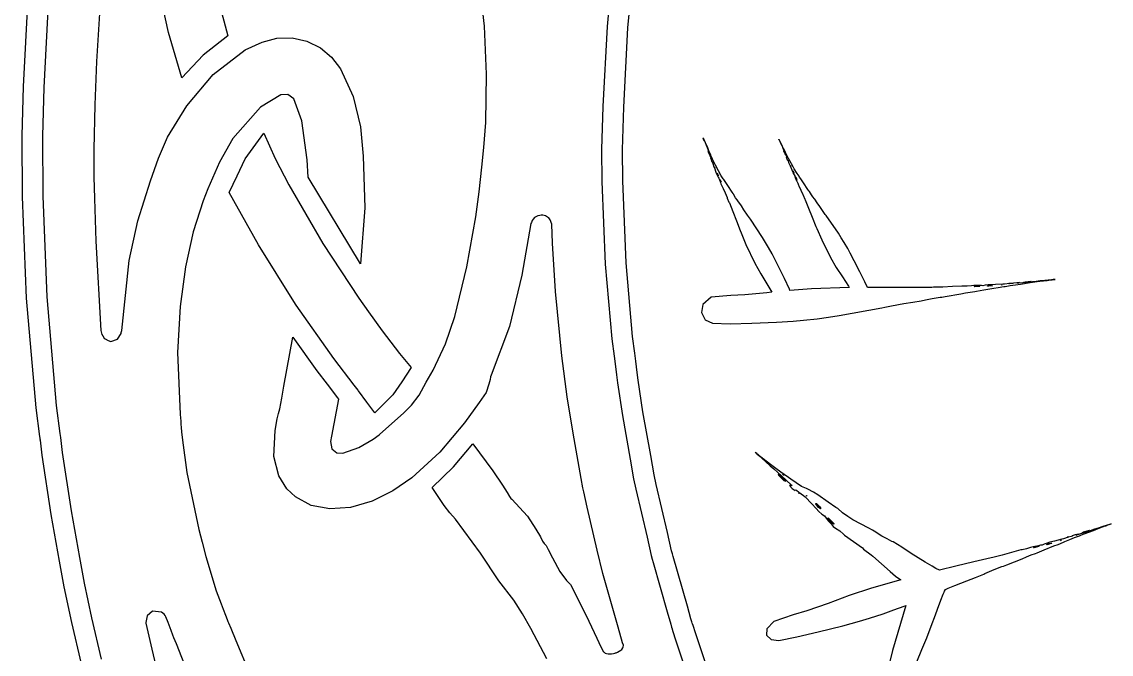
# Model space of a CAD drawing. Extents: x 0 to 238, y 0 to 238.
# Drawn here: x 0 to 59.6, y 91.7 to 126.2 of the extents above; entities that cross this region are included whole.
import ezdxf

# ---------------------------------------------------------------- set-up
doc = ezdxf.new("R2010")
doc.units = 0

msp = doc.modelspace()

# ---------------------------------------------------------------- linework, layer by layer
at = {"layer": 'Layer 1'}
for p, q in [((4.407891, 128.994217), (4.100162, 124.070287)), ((0.398508, 128.39762), (0.095687, 122.695)), ((1.238817, 122.65549), (1.538932, 128.31037)), ((8.03619, 125.660063), (7.472572, 128.197904)), ((25.305909, 126.00843), (25.032207, 128.55172)), ((32.195677, 128.010501), (32.011053, 125.988731)), ((33.151237, 125.90204), (33.332559, 127.88796)), ((10.793974, 127.306044), (11.286192, 125.464264)), ((8.774572, 123.167454), (8.03619, 125.660063)), ((25.428056, 123.367666), (25.305909, 126.00843)), ((32.011053, 125.988731), (31.781353, 121.610521)), ((32.924164, 121.57167), (33.151237, 125.90204)), ((11.286192, 125.464264), (9.937591, 124.417328)), ((12.234793, 124.707519), (13.157775, 125.133028)), ((13.157775, 125.133028), (13.96752, 125.349444)), ((13.96752, 125.349444), (14.793834, 125.365973)), ((14.793834, 125.365973), (15.600531, 125.186231)), ((15.600531, 125.186231), (16.351425, 124.813835)), ((10.471142, 123.351214), (12.234793, 124.707519)), ((16.351425, 124.813835), (16.955514, 124.298534)), ((4.100162, 124.070287), (4.014183, 121.705077)), ((9.937591, 124.417328), (8.774572, 123.167454)), ((16.955514, 124.298534), (17.446524, 123.668493)), ((9.049493, 121.639799), (10.471142, 123.351214)), ((17.446524, 123.668493), (18.139915, 122.162125)), ((25.378141, 120.72455), (25.428056, 123.367666)), ((0.095687, 122.695), (0.019414, 120.01304)), ((1.162879, 119.98552), (1.238817, 122.65549)), ((14.174602, 122.251144), (13.069082, 121.566417)), ((14.570143, 122.265932), (14.174602, 122.251144)), ((14.882372, 122.022654), (14.570143, 122.265932)), ((18.139915, 122.162125), (18.524663, 120.488995)), ((4.014183, 121.705077), (3.952261, 119.251197)), ((7.984803, 119.927109), (9.049493, 121.639799)), ((13.069082, 121.566417), (11.548292, 119.857907)), ((15.328116, 120.826607), (14.882372, 122.022654)), ((31.781353, 121.610521), (31.71458, 119.258661)), ((32.857794, 119.23173), (32.924164, 121.57167)), ((15.616431, 118.694644), (15.328116, 120.826607)), ((18.524663, 120.488995), (18.685366, 118.887555)), ((25.282595, 119.36224), (25.378141, 120.72455)), ((0.019414, 120.01304), (0.040637, 116.6783)), ((1.184046, 116.70804), (1.162879, 119.98552)), ((7.485442, 118.780349), (7.984803, 119.927109)), ((11.548292, 119.857907), (10.823475, 118.558867)), ((12.237896, 118.744657), (13.243286, 120.155137)), ((13.243286, 120.155137), (13.860223, 118.756517)), ((37.2492, 119.897), (37.25695, 119.881032)), ((37.258161, 119.878808), (37.2492, 119.897)), ((37.2492, 119.897), (37.2492, 119.897)), ((37.25695, 119.881032), (37.26827, 119.857718)), ((37.26827, 119.857718), (37.258161, 119.878808)), ((37.284821, 119.824003), (37.271748, 119.849686)), ((37.271748, 119.849686), (37.292633, 119.805484)), ((37.326663, 119.73998), (37.284821, 119.824003)), ((37.292633, 119.805484), (37.373961, 119.634457)), ((37.340949, 119.715588), (37.326663, 119.73998)), ((37.350113, 119.698674), (37.340949, 119.715588)), ((37.443435, 119.50354), (37.350113, 119.698674)), ((41.405146, 119.805776), (41.396253, 119.823632)), ((41.396253, 119.823632), (41.404, 119.808)), ((41.404, 119.808), (41.41512, 119.785493)), ((41.41512, 119.785493), (41.405146, 119.805776)), ((41.431904, 119.751823), (41.418835, 119.777023)), ((41.418835, 119.777023), (41.439719, 119.733699)), ((41.473817, 119.669281), (41.431904, 119.751823)), ((41.439719, 119.733699), (41.521115, 119.56565)), ((3.952261, 119.251197), (3.963245, 117.759997)), ((25.164141, 118.29344), (25.282595, 119.36224)), ((31.71458, 119.258661), (31.733771, 117.513631)), ((32.876864, 117.54397), (32.857794, 119.23173)), ((37.373961, 119.634457), (37.430687, 119.497204)), ((37.430687, 119.497204), (37.476235, 119.372817)), ((37.510008, 119.341545), (37.443435, 119.50354)), ((37.476235, 119.372817), (37.568008, 119.129776)), ((37.571999, 119.193378), (37.510008, 119.341545)), ((37.533232, 119.181979), (37.526089, 119.196601)), ((37.526089, 119.196601), (37.529862, 119.178539)), ((37.529862, 119.178539), (37.591785, 118.993511)), ((37.558432, 119.111971), (37.533232, 119.181979)), ((37.6215, 118.945), (37.558432, 119.111971)), ((37.568008, 119.129776), (37.588963, 119.066369)), ((37.675428, 118.957138), (37.571999, 119.193378)), ((37.594889, 119.112556), (37.589905, 119.129741)), ((37.589905, 119.129741), (37.594621, 119.120306)), ((37.594621, 119.120306), (37.614094, 119.069029)), ((37.595, 119.113), (37.594889, 119.112556)), ((37.614094, 119.069029), (37.595, 119.113)), ((41.488101, 119.64536), (41.473817, 119.669281)), ((41.497264, 119.628709), (41.488101, 119.64536)), ((41.590858, 119.449746), (41.497264, 119.628709)), ((41.521115, 119.56565), (41.578186, 119.444295)), ((41.578186, 119.444295), (41.624007, 119.334869)), ((41.657834, 119.307303), (41.590858, 119.449746)), ((41.624007, 119.334869), (41.716184, 119.121269)), ((41.720093, 119.177122), (41.657834, 119.307303)), ((41.681315, 119.167144), (41.674107, 119.180014)), ((41.674107, 119.180014), (41.67788, 119.164113)), ((41.67788, 119.164113), (41.740006, 119.001658)), ((41.706582, 119.10562), (41.681315, 119.167144)), ((41.7698, 118.959), (41.706582, 119.10562)), ((41.716184, 119.121269), (41.737206, 119.065612)), ((41.823668, 118.969655), (41.720093, 119.177122)), ((41.743063, 119.106096), (41.738008, 119.121257)), ((41.738008, 119.121257), (41.742724, 119.112971)), ((41.742724, 119.112971), (41.762265, 119.067892)), ((41.7432, 119.107), (41.743063, 119.106096)), ((41.762265, 119.067892), (41.7432, 119.107)), ((7.060537, 117.542899), (7.485442, 118.780349)), ((10.823475, 118.558867), (10.186726, 117.099397)), ((11.78314, 117.826456), (12.237896, 118.744657)), ((13.860223, 118.756517), (14.608015, 117.320227)), ((15.67384, 117.747335), (15.616431, 118.694644)), ((18.685366, 118.887555), (18.762585, 116.075955)), ((37.588963, 119.066369), (37.604798, 119.016698)), ((37.591785, 118.993511), (37.6215, 118.945)), ((37.604798, 119.016698), (37.635188, 118.936516)), ((37.6215, 118.945), (37.6215, 118.945)), ((37.635188, 118.936516), (37.685116, 118.797643)), ((37.699267, 118.756811), (37.660184, 118.8062)), ((37.660184, 118.8062), (37.691923, 118.712945)), ((37.704536, 118.892049), (37.675428, 118.957138)), ((37.685116, 118.797643), (37.699267, 118.756811)), ((37.691923, 118.712945), (37.730802, 118.605136)), ((37.77368, 118.73256), (37.704536, 118.892049)), ((37.730802, 118.605136), (37.737942, 118.616321)), ((37.737942, 118.616321), (37.754385, 118.582564)), ((37.754385, 118.582564), (37.790297, 118.48412)), ((37.85036, 118.579201), (37.77368, 118.73256)), ((37.928389, 118.426237), (37.85036, 118.579201)), ((41.737206, 119.065612), (41.753039, 119.022017)), ((41.740006, 119.001658), (41.7698, 118.959)), ((41.753039, 119.022017), (41.783497, 118.951605)), ((41.7698, 118.959), (41.7698, 118.959)), ((41.783497, 118.951605), (41.833424, 118.829713)), ((41.847171, 118.793871), (41.808507, 118.837266)), ((41.808507, 118.837266), (41.838826, 118.755464)), ((41.852844, 118.912449), (41.823668, 118.969655)), ((41.833424, 118.829713), (41.847171, 118.793871)), ((41.838826, 118.755464), (41.87764, 118.66086)), ((41.920696, 118.772566), (41.852844, 118.912449)), ((41.87764, 118.66086), (41.88478, 118.67063)), ((41.88478, 118.67063), (41.90129, 118.641051)), ((41.90129, 118.641051), (41.937068, 118.554668)), ((41.997178, 118.638008), (41.920696, 118.772566)), ((41.937068, 118.554668), (41.998251, 118.407441)), ((42.075071, 118.503986), (41.997178, 118.638008)), ((42.094262, 118.470229), (42.075071, 118.503986)), ((25.027153, 116.95074), (25.164141, 118.29344)), ((37.790297, 118.48412), (37.851822, 118.316071)), ((37.851822, 118.316071), (37.875068, 118.263919)), ((37.875068, 118.263919), (37.960844, 118.012118)), ((37.9103, 118.238088), (37.899655, 118.264434)), ((37.899655, 118.264434), (37.902282, 118.264165)), ((37.902282, 118.264165), (37.912927, 118.23721)), ((37.912927, 118.23721), (37.9103, 118.238088)), ((37.947659, 118.387697), (37.928389, 118.426237)), ((38.036466, 118.211359), (37.947659, 118.387697)), ((37.960844, 118.012118), (38.011449, 117.886789)), ((38.027069, 117.952078), (38.028282, 117.957333)), ((38.05436, 117.867976), (38.027069, 117.952078)), ((38.028282, 117.957333), (38.039402, 117.946756)), ((38.10068, 118.082798), (38.036466, 118.211359)), ((38.039402, 117.946756), (38.045735, 117.935233)), ((38.045735, 117.935233), (38.081577, 117.863136)), ((38.253297, 117.818999), (38.10068, 118.082798)), ((41.998251, 118.407441), (42.021497, 118.361758)), ((42.021497, 118.361758), (42.106598, 118.141218)), ((42.056654, 118.339101), (42.046073, 118.362212)), ((42.046073, 118.362212), (42.048636, 118.362009)), ((42.048636, 118.362009), (42.059281, 118.338359)), ((42.059281, 118.338359), (42.056654, 118.339101)), ((42.182733, 118.315791), (42.094262, 118.470229)), ((42.106598, 118.141218), (42.157136, 118.017441)), ((42.157136, 118.017441), (42.191971, 117.943995)), ((42.172752, 118.0825), (42.173962, 118.088426)), ((42.20004, 117.998962), (42.172752, 118.0825)), ((42.173962, 118.088426), (42.185082, 118.076432)), ((42.246611, 118.203263), (42.182733, 118.315791)), ((42.185082, 118.076432), (42.191415, 118.064979)), ((42.191415, 118.064979), (42.227195, 117.994161)), ((42.191971, 117.943995), (42.23031, 117.874591)), ((42.229687, 117.959812), (42.20004, 117.998962)), ((42.227195, 117.994161), (42.239861, 117.957168)), ((42.2298, 117.96), (42.229687, 117.959812)), ((42.239861, 117.957168), (42.2298, 117.96)), ((42.398892, 117.95099), (42.246611, 118.203263)), ((42.511149, 117.790894), (42.398892, 117.95099)), ((3.963245, 117.759997), (3.99296, 116.582987)), ((6.358147, 115.354785), (7.060537, 117.542899)), ((11.3484, 116.903), (11.78314, 117.826456)), ((14.608015, 117.320227), (16.478854, 114.127335)), ((18.53497, 113.014165), (15.67384, 117.747335)), ((31.733771, 117.513631), (31.914622, 112.987321)), ((33.05623, 113.05466), (32.876864, 117.54397)), ((38.011449, 117.886789), (38.046352, 117.812)), ((38.046352, 117.812), (38.084759, 117.741253)), ((38.084075, 117.828019), (38.05436, 117.867976)), ((38.081577, 117.863136), (38.094246, 117.825403)), ((38.0842, 117.828), (38.084075, 117.828019)), ((38.094246, 117.825403), (38.0842, 117.828)), ((38.084759, 117.741253), (38.12074, 117.692332)), ((38.12074, 117.692332), (38.134487, 117.646581)), ((38.134487, 117.646581), (38.15396, 117.591396)), ((38.15396, 117.591396), (38.208878, 117.444979)), ((38.167762, 117.610243), (38.170996, 117.621563)), ((38.193569, 117.547781), (38.167762, 117.610243)), ((38.170996, 117.621563), (38.177262, 117.615904)), ((38.177262, 117.615904), (38.239387, 117.489025)), ((38.22901, 117.483096), (38.193569, 117.547781)), ((38.208878, 117.444979), (38.236705, 117.379483)), ((38.2291, 117.484), (38.22901, 117.483096)), ((38.23959, 117.480872), (38.2291, 117.484)), ((38.236705, 117.379483), (38.292302, 117.273963)), ((38.239387, 117.489025), (38.23959, 117.480872)), ((38.365621, 117.65594), (38.253297, 117.818999)), ((38.392573, 117.617869), (38.365621, 117.65594)), ((38.457865, 117.507701), (38.392573, 117.617869)), ((38.531042, 117.402048), (38.457865, 117.507701)), ((38.604016, 117.294239), (38.531042, 117.402048)), ((42.23031, 117.874591), (42.266359, 117.826549)), ((42.266359, 117.826549), (42.280038, 117.781675)), ((42.280038, 117.781675), (42.299444, 117.727432)), ((42.299444, 117.727432), (42.354358, 117.583708)), ((42.313306, 117.745936), (42.316473, 117.757121)), ((42.339045, 117.684618), (42.313306, 117.745936)), ((42.316473, 117.757121), (42.322809, 117.751462)), ((42.322809, 117.751462), (42.384866, 117.627002)), ((42.374489, 117.621146), (42.339045, 117.684618)), ((42.354358, 117.583708), (42.382121, 117.519429)), ((42.3746, 117.622), (42.374489, 117.621146)), ((42.384999, 117.618917), (42.3746, 117.622)), ((42.382121, 117.519429), (42.437507, 117.416469)), ((42.384866, 117.627002), (42.384999, 117.618917)), ((42.437507, 117.416469), (42.479755, 117.305358)), ((42.538034, 117.753497), (42.511149, 117.790894)), ((42.603326, 117.64535), (42.538034, 117.753497)), ((42.676421, 117.54165), (42.603326, 117.64535)), ((42.749195, 117.436401), (42.676421, 117.54165)), ((42.992707, 117.079215), (42.749195, 117.436401)), ((10.186726, 117.099397), (9.931755, 116.449172)), ((12.953127, 114.03675), (11.3484, 116.903)), ((11.3484, 116.903), (11.3484, 116.903)), ((24.8428, 115.573), (25.027153, 116.95074)), ((38.292302, 117.273963), (38.334551, 117.160228)), ((38.334551, 117.160228), (38.348363, 117.125797)), ((38.348363, 117.125797), (38.458734, 116.879982)), ((38.458734, 116.879982), (38.572204, 116.633436)), ((38.847664, 116.928496), (38.604016, 117.294239)), ((38.900694, 116.849592), (38.847664, 116.928496)), ((38.92293, 116.808757), (38.900694, 116.849592)), ((39.038621, 116.618946), (38.92293, 116.808757)), ((42.479755, 117.305358), (42.493499, 117.271737)), ((42.493499, 117.271737), (42.603735, 117.031656)), ((42.603735, 117.031656), (42.716867, 116.791646)), ((42.716867, 116.791646), (42.728526, 116.756933)), ((42.728526, 116.756933), (42.819356, 116.543009)), ((43.045601, 117.002199), (42.992707, 117.079215)), ((43.067837, 116.962378), (43.045601, 117.002199)), ((43.183192, 116.777889), (43.067837, 116.962378)), ((43.266208, 116.666643), (43.183192, 116.777889)), ((0.040637, 116.6783), (0.265083, 111.1284)), ((1.406874, 111.19507), (1.184046, 116.70804)), ((3.99296, 116.582987), (4.068627, 114.240017)), ((9.931755, 116.449172), (9.385311, 114.750046)), ((38.572204, 116.633436), (38.583927, 116.597724)), ((38.583927, 116.597724), (38.67489, 116.377523)), ((38.67489, 116.377523), (38.696384, 116.333053)), ((38.696384, 116.333053), (38.880808, 115.860309)), ((39.121702, 116.504398), (39.038621, 116.618946)), ((39.199313, 116.400823), (39.121702, 116.504398)), ((39.221145, 116.373467), (39.199313, 116.400823)), ((39.351661, 116.173346), (39.221145, 116.373467)), ((39.487974, 115.959949), (39.351661, 116.173346)), ((42.819356, 116.543009), (42.840715, 116.499829)), ((42.840715, 116.499829), (43.024529, 116.041907)), ((43.343763, 116.566042), (43.266208, 116.666643)), ((43.365525, 116.539426), (43.343763, 116.566042)), ((43.495912, 116.345034), (43.365525, 116.539426)), ((43.631751, 116.138848), (43.495912, 116.345034)), ((43.824461, 115.859217), (43.631751, 116.138848)), ((18.762585, 116.075955), (18.53497, 113.014165)), ((24.3402, 112.837809), (24.8428, 115.573)), ((28.039821, 115.531087), (27.967657, 115.456015)), ((28.223299, 115.633302), (28.039821, 115.531087)), ((28.334212, 115.657491), (28.223299, 115.633302)), ((28.400853, 115.672045), (28.334212, 115.657491)), ((28.4462, 115.665644), (28.400853, 115.672045)), ((28.491615, 115.668678), (28.4462, 115.665644)), ((28.565532, 115.648059), (28.491615, 115.668678)), ((28.653261, 115.623734), (28.565532, 115.648059)), ((28.758106, 115.564911), (28.653261, 115.623734)), ((28.824005, 115.519092), (28.758106, 115.564911)), ((38.880808, 115.860309), (39.076885, 115.360274)), ((39.681014, 115.670547), (39.487974, 115.959949)), ((39.793135, 115.515977), (39.681014, 115.670547)), ((43.024529, 116.041907), (43.219801, 115.55946)), ((43.219801, 115.55946), (43.430096, 115.056126)), ((43.936246, 115.71017), (43.824461, 115.859217)), ((43.985973, 115.645281), (43.936246, 115.71017)), ((44.654862, 114.680793), (43.985973, 115.645281)), ((5.89156, 113.184654), (6.358147, 115.354785)), ((27.852569, 115.216138), (27.353577, 112.380973)), ((27.874399, 115.274761), (27.852569, 115.216138)), ((27.91119, 115.374081), (27.874399, 115.274761)), ((27.967657, 115.456015), (27.91119, 115.374081)), ((28.902908, 115.421119), (28.824005, 115.519092)), ((28.991379, 115.178146), (28.902908, 115.421119)), ((29.03531, 114.141896), (28.991379, 115.178146)), ((39.076885, 115.360274), (39.288269, 114.836524)), ((39.842998, 115.448526), (39.793135, 115.515977)), ((40.513975, 114.442126), (39.842998, 115.448526)), ((43.430096, 115.056126), (43.484404, 114.930932)), ((43.484404, 114.930932), (43.743283, 114.325515)), ((9.385311, 114.750046), (8.959952, 112.851469)), ((39.288269, 114.836524), (39.342848, 114.705604)), ((39.342848, 114.705604), (39.603409, 114.071683)), ((40.671311, 114.179609), (40.513975, 114.442126)), ((44.811388, 114.430538), (44.654862, 114.680793)), ((44.975923, 114.171258), (44.811388, 114.430538)), ((4.068627, 114.240017), (4.342061, 109.357397)), ((14.985218, 110.794001), (12.953127, 114.03675)), ((16.478854, 114.127335), (18.439295, 111.131227)), ((29.192107, 111.498076), (29.03531, 114.141896)), ((39.603409, 114.071683), (40.08188, 113.050193)), ((40.836597, 113.906785), (40.671311, 114.179609)), ((41.027486, 113.55937), (40.836597, 113.906785)), ((43.743283, 114.325515), (44.218384, 113.356444)), ((45.165534, 113.841696), (44.975923, 114.171258)), ((45.304407, 113.590973), (45.165534, 113.841696)), ((5.483897, 109.357529), (5.89156, 113.184654)), ((41.167302, 113.294296), (41.027486, 113.55937)), ((41.388781, 112.856657), (41.167302, 113.294296)), ((44.218384, 113.356444), (44.540735, 112.806142)), ((45.523933, 113.178398), (45.304407, 113.590973)), ((45.832201, 112.563078), (45.523933, 113.178398)), ((8.959952, 112.851469), (8.668109, 110.680503)), ((23.684406, 110.135252), (24.3402, 112.837809)), ((31.914622, 112.987321), (32.266889, 108.903851)), ((33.402299, 109.04004), (33.05623, 113.05466)), ((40.08188, 113.050193), (40.406859, 112.465663)), ((41.700354, 112.200973), (41.388781, 112.856657)), ((44.540735, 112.806142), (44.871499, 112.296731)), ((46.103416, 112.024034), (45.832201, 112.563078)), ((27.353577, 112.380973), (26.672459, 109.583968)), ((40.406859, 112.465663), (40.740728, 111.921697)), ((41.975134, 111.623451), (41.700354, 112.200973)), ((44.871499, 112.296731), (45.200655, 111.78484)), ((46.241279, 111.714352), (46.103416, 112.024034)), ((54.401487, 111.968919), (54.225959, 111.956654)), ((54.225959, 111.956654), (54.230946, 111.944055)), ((54.552284, 111.97889), (54.401487, 111.968919)), ((54.445353, 111.945334), (54.552284, 111.97889)), ((54.51233, 111.950592), (54.445353, 111.945334)), ((54.743244, 111.972692), (54.51233, 111.950592)), ((54.721792, 111.917439), (55.135445, 111.978622)), ((54.878273, 111.987515), (54.743244, 111.972692)), ((54.7698, 111.988), (55.050506, 112.018658)), ((54.864872, 112.010908), (54.7698, 111.988)), ((54.7698, 111.988), (54.7698, 111.988)), ((55.166336, 112.0353), (54.864872, 112.010908)), ((54.958322, 111.993041), (54.878273, 111.987515)), ((54.932159, 111.961367), (55.0085, 111.97282)), ((55.018474, 111.971002), (54.932159, 111.961367)), ((55.061333, 112.001126), (54.958322, 111.993041)), ((55.0085, 111.97282), (55.035655, 111.974169)), ((55.035655, 111.974169), (55.018474, 111.971002)), ((55.050506, 112.018658), (55.166604, 112.030113)), ((55.468989, 112.046742), (55.061333, 112.001126)), ((55.135445, 111.978622), (55.391087, 112.013996)), ((55.193085, 112.034897), (55.166336, 112.0353)), ((55.166604, 112.030113), (55.193085, 112.034897)), ((55.391087, 112.013996), (55.66863, 112.051531)), ((55.675511, 112.06871), (55.468989, 112.046742)), ((55.66863, 112.051531), (56.062674, 112.102331)), ((55.931963, 112.095998), (55.675511, 112.06871)), ((56.300469, 112.134473), (55.931963, 112.095998)), ((56.062674, 112.102331), (56.100407, 112.107521)), ((56.100407, 112.107521), (56.156005, 112.11627)), ((56.156005, 112.11627), (56.339145, 112.137437)), ((56.395477, 112.144244), (56.300469, 112.134473)), ((56.339145, 112.137437), (56.395477, 112.144244)), ((56.461692, 112.151833), (56.410686, 112.146189)), ((56.410686, 112.146189), (56.456572, 112.151173)), ((56.456572, 112.151173), (56.4908, 112.155)), ((56.4908, 112.155), (56.461692, 112.151833)), ((56.4908, 112.155), (56.496126, 112.155539)), ((56.496126, 112.155539), (56.4908, 112.155)), ((56.4908, 112.155), (56.4908, 112.155)), ((29.545116, 107.985306), (29.192107, 111.498076)), ((40.737225, 111.420854), (39.538985, 111.305363)), ((41.023929, 111.451783), (40.737225, 111.420854)), ((40.740728, 111.921697), (41.023929, 111.451783)), ((42.004985, 111.556283), (41.975134, 111.623451)), ((43.179835, 111.646371), (42.004985, 111.556283)), ((45.251325, 111.707015), (43.179835, 111.646371)), ((45.200655, 111.78484), (45.251325, 111.707015)), ((46.51808, 111.706732), (46.241279, 111.714352)), ((46.778709, 111.708756), (46.51808, 111.706732)), ((47.821359, 111.712058), (46.778709, 111.708756)), ((48.815627, 111.713336), (47.821359, 111.712058)), ((49.759231, 111.718052), (48.815627, 111.713336)), ((49.853428, 111.724185), (49.759231, 111.718052)), ((50.300973, 111.73483), (49.853428, 111.724185)), ((50.369771, 111.732606), (50.300973, 111.73483)), ((50.886853, 111.760772), (50.369771, 111.732606)), ((50.49189, 111.226246), (51.352884, 111.37509)), ((51.400968, 111.785974), (50.886853, 111.760772)), ((51.352884, 111.37509), (51.608391, 111.420167)), ((51.470908, 111.787385), (51.400968, 111.785974)), ((51.697916, 111.787992), (51.470908, 111.787385)), ((51.608391, 111.420167), (51.86208, 111.466189)), ((51.928559, 111.809822), (51.697916, 111.787992)), ((51.86208, 111.466189), (52.113481, 111.500081)), ((52.064669, 111.814741), (51.928559, 111.809822)), ((52.360136, 111.816897), (52.064669, 111.814741)), ((52.083357, 111.75861), (52.0997, 111.772)), ((52.096362, 111.754973), (52.083357, 111.75861)), ((52.369928, 111.775659), (52.096362, 111.754973)), ((52.099663, 111.771076), (52.243859, 111.786373)), ((52.0997, 111.772), (52.099663, 111.771076)), ((52.113481, 111.500081), (52.205589, 111.51733)), ((52.205589, 111.51733), (52.596263, 111.587138)), ((52.243859, 111.786373), (52.372691, 111.790414)), ((52.470033, 111.81609), (52.360136, 111.816897)), ((52.386506, 111.781118), (52.369928, 111.775659)), ((52.372691, 111.790414), (52.386506, 111.781118)), ((52.558086, 111.812517), (52.470033, 111.81609)), ((52.678225, 111.835832), (52.558086, 111.812517)), ((52.596263, 111.587138), (53.155997, 111.67251)), ((52.83514, 111.852139), (52.678225, 111.835832)), ((52.797864, 111.785295), (52.8144, 111.797)), ((52.872051, 111.784284), (52.797864, 111.785295)), ((52.814306, 111.79695), (52.912683, 111.816424)), ((52.8144, 111.797), (52.814306, 111.79695)), ((52.994229, 111.862177), (52.83514, 111.852139)), ((53.028038, 111.79695), (52.872051, 111.784284)), ((52.912683, 111.816424), (53.076956, 111.812921)), ((53.237945, 111.872902), (52.994229, 111.862177)), ((53.053642, 111.799713), (53.028038, 111.79695)), ((53.083628, 111.808945), (53.053642, 111.799713)), ((53.076956, 111.812921), (53.083628, 111.808945)), ((53.155997, 111.67251), (53.388325, 111.708962)), ((53.643983, 111.892643), (53.237945, 111.872902)), ((53.388325, 111.708962), (53.707106, 111.760106)), ((53.61169, 111.858458), (53.566478, 111.854349)), ((53.566478, 111.854349), (53.57059, 111.857391)), ((53.57059, 111.857391), (53.615127, 111.861624)), ((53.615127, 111.861624), (53.61169, 111.858458)), ((53.734543, 111.903895), (53.643983, 111.892643)), ((53.707106, 111.760106), (53.776575, 111.771155)), ((54.009862, 111.923368), (53.734543, 111.903895)), ((53.776575, 111.771155), (54.053511, 111.817041)), ((53.994506, 111.939292), (53.975572, 111.936867)), ((53.975572, 111.936867), (54.0003, 111.937)), ((54.013037, 111.939763), (53.994506, 111.939292)), ((54.0003, 111.937), (54.013037, 111.939763)), ((54.170833, 111.934824), (54.009862, 111.923368)), ((54.053511, 111.817041), (54.328762, 111.861446)), ((54.230946, 111.944055), (54.170833, 111.934824)), ((54.328762, 111.861446), (54.606708, 111.899919)), ((54.606708, 111.899919), (54.721792, 111.917439)), ((0.265083, 111.1284), (0.78769, 105.1344)), ((1.92334, 105.27), (1.406874, 111.19507)), ((15.0088, 110.756), (14.985218, 110.794001)), ((18.439295, 111.131227), (18.964527, 110.386198)), ((37.251738, 110.786936), (37.17989, 110.342667)), ((37.703999, 111.179834), (37.251738, 110.786936)), ((38.783039, 111.276323), (37.703999, 111.179834)), ((39.538985, 111.305363), (38.783039, 111.276323)), ((47.555783, 110.712128), (48.230536, 110.833145)), ((48.230536, 110.833145), (48.720327, 110.913598)), ((48.720327, 110.913598), (49.185993, 110.992837)), ((49.185993, 110.992837), (49.254384, 111.009009)), ((49.254384, 111.009009), (49.507255, 111.063452)), ((49.507255, 111.063452), (49.783516, 111.119716)), ((49.783516, 111.119716), (50.215293, 111.18319)), ((50.215293, 111.18319), (50.305449, 111.193297)), ((50.305449, 111.193297), (50.49189, 111.226246)), ((8.668109, 110.680503), (8.522215, 108.164212)), ((17.066884, 107.824842), (15.0088, 110.756)), ((18.964527, 110.386198), (19.719059, 109.347718)), ((37.17989, 110.342667), (37.379302, 109.939217)), ((44.108328, 110.094852), (44.692454, 110.178)), ((44.692454, 110.178), (47.022474, 110.599603)), ((47.022474, 110.599603), (47.184661, 110.634573)), ((47.184661, 110.634573), (47.555783, 110.712128)), ((23.182568, 108.625137), (23.684406, 110.135252)), ((26.672459, 109.583968), (25.684857, 106.923368)), ((37.379302, 109.939217), (37.774695, 109.756337)), ((37.774695, 109.756337), (38.74695, 109.725208)), ((38.74695, 109.725208), (39.92618, 109.758428)), ((39.92618, 109.758428), (41.27003, 109.811523)), ((41.27003, 109.811523), (42.1873, 109.876)), ((42.1873, 109.876), (42.750739, 109.926332)), ((42.750739, 109.926332), (43.500552, 110.00692)), ((43.500552, 110.00692), (44.108328, 110.094852)), ((4.342061, 109.357397), (4.361534, 109.284423)), ((4.361534, 109.284423), (4.397311, 109.150469)), ((4.397311, 109.150469), (4.441312, 109.06887)), ((4.441312, 109.06887), (4.531197, 108.946439)), ((5.24476, 108.886939), (5.448656, 109.207135)), ((5.448656, 109.207135), (5.458159, 109.247296)), ((5.458159, 109.247296), (5.483897, 109.357529)), ((14.348668, 106.318209), (14.828488, 108.993769)), ((14.828488, 108.993769), (16.142418, 107.162149)), ((19.719059, 109.347718), (20.659705, 108.110878)), ((33.523372, 108.114225), (33.402299, 109.04004)), ((4.531197, 108.946439), (4.57331, 108.910862)), ((4.57331, 108.910862), (4.744794, 108.810936)), ((4.744794, 108.810936), (4.883735, 108.769632)), ((4.883735, 108.769632), (5.24476, 108.886939)), ((22.502346, 107.186532), (23.182568, 108.625137)), ((32.266889, 108.903851), (32.390872, 107.955732)), ((8.522215, 108.164212), (8.673147, 104.787422)), ((18.181704, 106.374942), (17.066884, 107.824842)), ((20.659705, 108.110878), (20.672574, 108.100029)), ((20.672574, 108.100029), (20.673652, 108.098336)), ((20.673652, 108.098336), (21.311211, 107.342794)), ((29.83445, 105.733366), (29.545116, 107.985306)), ((32.390872, 107.955732), (32.44976, 107.534535)), ((33.583406, 107.684807), (33.523372, 108.114225)), ((21.311211, 107.342794), (20.798845, 106.563331)), ((32.44976, 107.534535), (32.52287, 106.932959)), ((33.659143, 107.061466), (33.583406, 107.684807)), ((16.142418, 107.162149), (16.705925, 106.421229)), ((22.115645, 106.540955), (22.502346, 107.186532)), ((25.619159, 106.685918), (25.554945, 106.424614)), ((25.647663, 106.837996), (25.619159, 106.685918)), ((25.684857, 106.923368), (25.647663, 106.837996)), ((32.52287, 106.932959), (32.572798, 106.495992)), ((33.707457, 106.638517), (33.659143, 107.061466)), ((33.973273, 104.916467), (33.707457, 106.638517)), ((14.234255, 105.666434), (14.348668, 106.318209)), ((16.705925, 106.421229), (17.280278, 105.689405)), ((18.398603, 106.108242), (18.181704, 106.374942)), ((18.426969, 106.071116), (18.398603, 106.108242)), ((18.888193, 105.446965), (18.426969, 106.071116)), ((20.798845, 106.563331), (20.292883, 105.853675)), ((21.732249, 105.826987), (22.115645, 106.540955)), ((25.554945, 106.424614), (25.397612, 105.971275)), ((32.572798, 106.495992), (32.846567, 104.720972)), ((14.117889, 105.075436), (14.234255, 105.666434)), ((17.339979, 105.615288), (16.93987, 103.584158)), ((17.280278, 105.689405), (17.339979, 105.615288)), ((19.323608, 104.860818), (18.888193, 105.446965)), ((20.292883, 105.853675), (19.323608, 104.860818)), ((21.318193, 105.288815), (21.732249, 105.826987)), ((25.025601, 105.42933), (24.215751, 104.31155)), ((25.397612, 105.971275), (25.025601, 105.42933)), ((30.158686, 103.750146), (29.83445, 105.733366)), ((0.78769, 105.1344), (0.99172, 103.56941)), ((2.124478, 103.727435), (1.92334, 105.27)), ((13.983817, 104.526495), (14.047881, 104.83327)), ((14.047881, 104.83327), (14.117889, 105.075436)), ((19.569998, 103.677068), (20.910808, 104.859668)), ((20.910808, 104.859668), (21.318193, 105.288815)), ((34.403029, 102.522687), (33.973273, 104.916467)), ((8.673147, 104.787422), (8.693969, 104.573622)), ((8.693969, 104.573622), (8.707106, 104.420531)), ((8.707106, 104.420531), (8.714182, 104.245881)), ((8.714182, 104.245881), (8.727728, 104.060382)), ((13.868191, 103.89992), (13.983817, 104.526495)), ((24.215751, 104.31155), (22.873535, 102.710684)), ((32.846567, 104.720972), (33.277266, 102.321742)), ((2.155607, 103.50501), (2.124478, 103.727435)), ((8.727728, 104.060382), (8.749426, 103.825627)), ((8.749426, 103.825627), (8.797265, 103.361169)), ((13.8045, 102.47127), (13.868191, 103.89992)), ((19.229131, 103.430194), (19.555323, 103.663592)), ((19.555323, 103.663592), (19.569998, 103.677068)), ((30.603332, 101.271806), (30.158686, 103.750146)), ((0.99172, 103.56941), (1.019347, 103.372388)), ((1.01901, 103.377), (1.01908, 103.377)), ((1.019619, 103.372484), (1.01901, 103.377)), ((1.01908, 103.377), (1.019619, 103.372484)), ((1.019347, 103.372388), (1.020829, 103.361946)), ((1.020829, 103.361946), (1.114961, 102.552296)), ((2.249869, 102.69435), (2.155607, 103.50501)), ((8.797265, 103.361169), (9.044889, 101.591879)), ((16.93987, 103.584158), (16.888593, 103.298465)), ((16.888593, 103.298465), (16.972617, 102.890877)), ((18.435649, 102.965986), (19.229131, 103.430194)), ((23.62583, 101.914816), (24.681414, 103.168521)), ((24.681414, 103.168521), (25.775954, 101.697801)), ((1.114961, 102.552296), (1.607986, 99.308516)), ((2.734944, 99.5036), (2.249869, 102.69435)), ((14.072323, 101.422712), (13.8045, 102.47127)), ((16.972617, 102.890877), (17.235234, 102.681607)), ((17.235234, 102.681607), (17.570081, 102.656322)), ((17.570081, 102.656322), (18.435649, 102.965986)), ((22.873535, 102.710684), (21.333131, 101.29949)), ((34.587585, 101.463867), (34.403029, 102.522687)), ((40.1055, 102.713), (40.139866, 102.681939)), ((40.145121, 102.67803), (40.1055, 102.713)), ((40.1055, 102.713), (40.1055, 102.713)), ((40.139866, 102.681939), (40.190536, 102.636859)), ((40.190536, 102.636859), (40.145121, 102.67803)), ((40.263595, 102.576033), (40.205985, 102.623404)), ((40.205985, 102.623404), (40.299846, 102.535472)), ((40.448422, 102.417757), (40.263595, 102.576033)), ((40.299846, 102.535472), (40.664039, 102.200319)), ((22.448754, 100.774411), (23.62583, 101.914816)), ((33.277266, 102.321742), (33.464182, 101.250522)), ((40.508659, 102.38036), (40.448422, 102.417757)), ((40.548145, 102.351319), (40.508659, 102.38036)), ((40.953038, 102.035033), (40.548145, 102.351319)), ((40.664039, 102.200319), (40.918267, 101.972566)), ((40.918267, 101.972566), (41.122703, 101.790366)), ((41.239677, 101.819819), (40.953038, 102.035033)), ((9.044889, 101.591879), (9.69963, 98.479759)), ((14.514343, 100.702813), (14.072323, 101.422712)), ((21.333131, 101.29949), (20.298805, 100.590435)), ((25.775954, 101.697801), (26.300379, 100.914564)), ((30.69086, 100.764227), (30.603332, 101.271806)), ((33.464182, 101.250522), (33.589172, 100.6887)), ((34.701998, 100.951916), (34.587585, 101.463867)), ((41.122703, 101.790366), (41.52921, 101.443693)), ((41.503944, 101.625021), (41.239677, 101.819819)), ((41.398469, 101.469197), (41.369225, 101.484491)), ((41.369225, 101.484491), (41.390584, 101.448846)), ((41.390584, 101.448846), (41.67783, 101.163085)), ((41.51214, 101.366104), (41.398469, 101.469197)), ((41.935721, 101.324974), (41.503944, 101.625021)), ((41.7913, 101.13), (41.51214, 101.366104)), ((41.52921, 101.443693), (41.626509, 101.343699)), ((41.616487, 101.483773), (41.592162, 101.51342)), ((41.592162, 101.51342), (41.611094, 101.503382)), ((41.611094, 101.503382), (41.696607, 101.429465)), ((41.696607, 101.429465), (41.616487, 101.483773)), ((41.626509, 101.343699), (41.700897, 101.263853)), ((41.700897, 101.263853), (41.834919, 101.150182)), ((42.055996, 101.243443), (41.935721, 101.324974)), ((42.340007, 101.032606), (42.055996, 101.243443)), ((14.973241, 100.26014), (14.514343, 100.702813)), ((23.107133, 99.799946), (22.448754, 100.774411)), ((26.300379, 100.914564), (26.556089, 100.503474)), ((30.734184, 100.546586), (30.69086, 100.764227)), ((33.589172, 100.6887), (34.199172, 98.0719)), ((35.314962, 98.322306), (34.701998, 100.951916)), ((41.67783, 101.163085), (41.7913, 101.13)), ((41.7913, 101.13), (41.7913, 101.13)), ((41.834919, 101.150182), (42.059029, 100.945207)), ((42.123512, 100.879308), (41.984505, 100.893055)), ((41.984505, 100.893055), (42.132203, 100.727568)), ((42.059029, 100.945207), (42.123512, 100.879308)), ((42.132203, 100.727568), (42.284484, 100.623665)), ((42.284484, 100.623665), (42.300992, 100.658232)), ((42.300992, 100.658232), (42.360893, 100.634917)), ((42.63581, 100.829051), (42.340007, 101.032606)), ((42.911736, 100.718276), (42.63581, 100.829051)), ((42.980395, 100.686405), (42.911736, 100.718276)), ((43.299176, 100.519301), (42.980395, 100.686405)), ((15.840737, 99.799908), (14.973241, 100.26014)), ((20.298805, 100.590435), (19.174981, 100.03401)), ((26.556089, 100.503474), (26.683089, 100.287046)), ((26.683089, 100.287046), (26.745415, 100.182807)), ((26.745415, 100.182807), (26.79777, 100.134493)), ((26.79777, 100.134493), (27.658429, 99.209152)), ((30.928107, 99.710052), (30.734184, 100.546586)), ((42.360893, 100.634917), (42.501722, 100.532231)), ((42.4889, 100.489), (42.474749, 100.492841)), ((42.474749, 100.492841), (42.489989, 100.477883)), ((42.508385, 100.467777), (42.4889, 100.489)), ((42.489989, 100.477883), (42.508385, 100.467777)), ((42.501722, 100.532231), (42.747729, 100.333053)), ((42.747729, 100.333053), (42.837146, 100.273758)), ((42.837146, 100.273758), (43.204842, 99.891706)), ((42.903929, 100.332036), (42.91114, 100.337491)), ((42.945907, 100.298883), (42.903929, 100.332036)), ((42.91114, 100.337491), (42.953386, 100.30306)), ((42.953386, 100.30306), (42.945907, 100.298883)), ((43.532314, 100.37819), (43.299176, 100.519301)), ((44.101615, 99.977677), (43.532314, 100.37819)), ((3.191314, 96.95788), (2.734944, 99.5036)), ((16.854511, 99.607706), (15.840737, 99.799908)), ((17.978085, 99.685189), (16.854511, 99.607706)), ((19.174981, 100.03401), (17.978085, 99.685189)), ((23.4185, 99.3931), (23.107133, 99.799946)), ((31.476656, 97.344782), (30.928107, 99.710052)), ((43.204842, 99.891706), (43.433871, 99.634582)), ((43.418383, 99.886571), (43.417305, 99.90618)), ((43.417305, 99.90618), (43.454558, 99.898901)), ((43.559545, 99.678573), (43.418383, 99.886571)), ((43.433871, 99.634582), (43.591678, 99.467679)), ((43.454558, 99.898901), (43.480094, 99.877339)), ((43.480094, 99.877339), (43.632711, 99.728092)), ((43.670791, 99.616786), (43.559545, 99.678573)), ((43.591678, 99.467679), (43.757029, 99.318835)), ((43.632711, 99.728092), (43.698609, 99.632814)), ((43.6708, 99.6168), (43.670791, 99.616786)), ((43.698609, 99.632814), (43.6708, 99.6168)), ((44.520715, 99.69097), (44.101615, 99.977677)), ((44.621787, 99.62204), (44.520715, 99.69097)), ((44.887403, 99.392001), (44.621787, 99.62204)), ((1.607986, 99.308516), (2.065366, 96.757406)), ((23.726082, 99.05123), (23.4185, 99.3931)), ((25.100112, 97.19077), (23.726082, 99.05123)), ((27.658429, 99.209152), (28.125648, 98.499496)), ((43.757029, 99.318835), (43.896306, 99.237101)), ((43.896306, 99.237101), (43.979725, 99.108408)), ((43.979725, 99.108408), (44.089758, 98.957947)), ((44.089758, 98.957947), (44.251875, 98.786664)), ((44.099669, 99.062914), (44.094078, 99.112373)), ((44.094078, 99.112373), (44.115437, 99.107926)), ((44.23443, 98.901537), (44.099669, 99.062914)), ((44.115437, 99.107926), (44.407938, 98.819399)), ((44.388868, 98.782676), (44.23443, 98.901537)), ((45.172221, 99.187232), (44.887403, 99.392001)), ((45.448818, 99.020396), (45.172221, 99.187232)), ((46.327465, 98.552232), (45.448818, 99.020396)), ((9.69963, 98.479759), (9.876583, 97.788499)), ((28.125648, 98.499496), (28.364377, 98.075401)), ((35.540282, 97.323991), (35.314962, 98.322306)), ((44.251875, 98.786664), (44.375858, 98.646309)), ((44.375858, 98.646309), (44.500445, 98.547249)), ((44.3889, 98.7827), (44.388868, 98.782676)), ((44.416227, 98.798714), (44.3889, 98.7827)), ((44.407938, 98.819399), (44.416227, 98.798714)), ((44.500445, 98.547249), (44.726505, 98.410397)), ((44.726505, 98.410397), (44.927839, 98.229546)), ((46.517615, 98.4484), (46.327465, 98.552232)), ((46.604334, 98.386813), (46.517615, 98.4484)), ((47.033012, 98.117088), (46.604334, 98.386813)), ((57.949773, 98.260765), (57.723036, 98.188598)), ((57.945994, 98.185703), (58.345428, 98.342297)), ((58.081771, 98.305438), (57.949773, 98.260765)), ((57.9718, 98.2843), (58.246041, 98.377016)), ((58.060542, 98.331733), (57.9718, 98.2843)), ((57.9718, 98.2843), (57.9718, 98.2843)), ((58.357962, 98.420475), (58.060542, 98.331733)), ((58.161013, 98.327674), (58.081771, 98.305438)), ((58.144963, 98.281892), (58.2186, 98.311)), ((58.229324, 98.310529), (58.144963, 98.281892)), ((58.262757, 98.357522), (58.161013, 98.327674)), ((58.2186, 98.311), (58.245693, 98.317807)), ((58.2186, 98.311), (58.2186, 98.311)), ((58.245693, 98.317807), (58.229324, 98.310529)), ((58.246041, 98.377016), (58.359915, 98.413874)), ((58.660842, 98.493364), (58.262757, 98.357522)), ((58.345428, 98.342297), (58.592849, 98.435956)), ((58.385182, 98.424991), (58.357962, 98.420475)), ((58.359915, 98.413874), (58.385182, 98.424991)), ((58.592849, 98.435956), (58.861767, 98.536757)), ((58.862913, 98.560745), (58.660842, 98.493364)), ((58.861767, 98.536757), (59.244288, 98.676908)), ((59.113704, 98.644432), (58.862913, 98.560745)), ((59.47453, 98.763561), (59.113704, 98.644432)), ((59.244288, 98.676908), (59.28081, 98.690722)), ((59.28081, 98.690722), (59.334175, 98.712688)), ((59.334175, 98.712688), (59.512802, 98.774678)), ((59.567582, 98.794151), (59.47453, 98.763561)), ((59.512802, 98.774678), (59.567582, 98.794151)), ((9.876583, 97.788499), (10.078456, 96.999406)), ((28.364377, 98.075401), (28.483912, 97.844826)), ((28.483912, 97.844826), (28.577505, 97.718893)), ((28.577505, 97.718893), (28.673461, 97.6003)), ((34.199172, 98.0719), (34.428133, 97.05782)), ((44.927839, 98.229546), (44.991378, 98.176855)), ((44.991378, 98.176855), (45.475646, 97.822633)), ((45.475646, 97.822633), (45.968739, 97.473265)), ((47.320458, 97.969187), (47.033012, 98.117088)), ((47.585332, 97.835436), (47.320458, 97.969187)), ((47.658038, 97.801138), (47.585332, 97.835436)), ((48.127209, 97.511065), (47.658038, 97.801138)), ((55.904922, 97.68593), (55.790577, 97.633843)), ((56.058417, 97.737207), (55.904922, 97.68593)), ((56.040711, 97.649664), (56.0538, 97.6669)), ((56.115974, 97.663211), (56.040711, 97.649664)), ((56.0538, 97.6669), (56.053848, 97.666916)), ((56.053848, 97.666916), (56.147306, 97.709904)), ((56.215953, 97.781273), (56.058417, 97.737207)), ((56.269737, 97.709433), (56.115974, 97.663211)), ((56.147306, 97.709904), (56.314277, 97.738341)), ((56.458726, 97.843063), (56.215953, 97.781273)), ((56.294736, 97.717857), (56.269737, 97.709433)), ((56.322227, 97.734971), (56.294736, 97.717857)), ((56.314277, 97.738341), (56.322227, 97.734971)), ((56.436049, 97.582767), (56.660291, 97.671574)), ((56.862868, 97.947705), (56.458726, 97.843063)), ((56.660291, 97.671574), (56.967549, 97.795354)), ((56.840805, 97.899235), (56.7964, 97.885355)), ((56.7964, 97.885355), (56.79962, 97.889871)), ((56.79962, 97.889871), (56.843364, 97.903818)), ((56.843364, 97.903818), (56.840805, 97.899235)), ((56.950921, 97.979314), (56.862868, 97.947705)), ((57.223206, 98.057407), (56.950921, 97.979314)), ((56.967549, 97.795354), (57.034459, 97.822306)), ((57.034459, 97.822306), (57.300682, 97.932203)), ((57.202531, 98.073793), (57.184204, 98.067122)), ((57.184204, 98.067122), (57.2092, 98.0721)), ((57.221194, 98.078027), (57.202531, 98.073793)), ((57.2092, 98.0721), (57.221194, 98.078027)), ((57.382427, 98.103026), (57.223206, 98.057407)), ((57.300682, 97.932203), (57.565624, 98.040294)), ((57.440308, 98.126205), (57.382427, 98.103026)), ((57.60492, 98.190554), (57.431212, 98.141027)), ((57.431212, 98.141027), (57.440308, 98.126205)), ((57.565624, 98.040294), (57.835081, 98.141702)), ((57.754303, 98.232196), (57.60492, 98.190554)), ((57.656937, 98.16906), (57.754303, 98.232196)), ((57.723036, 98.188598), (57.656937, 98.16906)), ((57.835081, 98.141702), (57.945994, 98.185703)), ((26.095125, 95.67349), (25.100112, 97.19077)), ((28.673461, 97.6003), (28.791444, 97.382188)), ((28.791444, 97.382188), (29.024111, 96.93249)), ((31.7744, 96.071282), (31.476656, 97.344782)), ((35.582395, 97.15527), (35.540282, 97.323991)), ((35.629092, 97.002853), (35.582395, 97.15527)), ((45.968739, 97.473265), (46.029112, 97.415588)), ((46.029112, 97.415588), (46.446942, 97.089599)), ((46.446942, 97.089599), (46.538647, 97.02828)), ((48.632163, 97.174563), (48.127209, 97.511065)), ((49.389929, 96.698991), (48.632163, 97.174563)), ((53.541471, 97.069721), (53.09534, 96.959889)), ((53.611075, 97.082251), (53.541471, 97.069721)), ((54.122831, 97.225168), (53.611075, 97.082251)), ((54.632705, 97.363175), (54.122831, 97.225168)), ((54.702645, 97.379615), (54.632705, 97.363175)), ((54.930932, 97.427996), (54.702645, 97.379615)), ((55.156927, 97.501306), (54.930932, 97.427996)), ((54.941126, 96.987862), (55.185652, 97.089462)), ((55.292633, 97.535334), (55.156927, 97.501306)), ((55.185652, 97.089462), (55.430581, 97.177327)), ((55.589714, 97.598605), (55.292633, 97.535334)), ((55.327682, 97.473667), (55.3405, 97.4915)), ((55.341765, 97.47205), (55.327682, 97.473667)), ((55.340487, 97.491523), (55.481381, 97.538959)), ((55.3405, 97.4915), (55.340487, 97.491523)), ((55.611626, 97.552099), (55.341765, 97.47205)), ((55.430581, 97.177327), (55.519198, 97.214924)), ((55.481381, 97.538959), (55.610074, 97.570023)), ((55.519198, 97.214924), (55.894711, 97.372404)), ((55.700692, 97.620167), (55.589714, 97.598605)), ((55.610074, 97.570023), (55.626787, 97.56187)), ((55.626787, 97.56187), (55.611626, 97.552099)), ((55.790577, 97.633843), (55.700692, 97.620167)), ((55.894711, 97.372404), (56.436049, 97.582767)), ((2.065366, 96.757406), (2.315485, 95.342206)), ((3.439209, 95.55508), (3.191314, 96.95788)), ((10.078456, 96.999406), (10.64358, 95.124736)), ((29.024111, 96.93249), (29.438032, 96.189817)), ((34.428133, 97.05782), (34.477993, 96.858441)), ((34.477993, 96.858441), (34.53359, 96.674624)), ((34.53359, 96.674624), (35.300588, 93.979184)), ((36.402098, 94.286533), (35.629092, 97.002853)), ((46.538647, 97.02828), (47.480295, 96.190129)), ((49.78202, 96.469827), (49.389929, 96.698991)), ((49.982344, 96.358648), (49.78202, 96.469827)), ((51.06576, 96.484045), (50.173569, 96.268224)), ((52.05882, 96.715363), (51.06576, 96.484045)), ((53.002489, 96.932465), (52.05882, 96.715363)), ((53.09534, 96.959889), (53.002489, 96.932465)), ((53.593846, 96.451039), (53.682317, 96.480079)), ((53.682317, 96.480079), (53.862358, 96.55285)), ((53.862358, 96.55285), (54.69458, 96.887196)), ((54.69458, 96.887196), (54.941126, 96.987862)), ((29.438032, 96.189817), (29.789559, 95.689378)), ((32.610528, 93.145402), (31.7744, 96.071282)), ((47.480295, 96.190129), (47.780478, 95.938531)), ((47.780478, 95.938531), (48.072775, 95.735647)), ((50.173569, 96.268224), (49.982344, 96.358648)), ((52.149197, 95.865574), (52.600447, 96.042313)), ((52.600447, 96.042313), (52.665739, 96.072974)), ((52.665739, 96.072974), (52.908244, 96.181186)), ((52.908244, 96.181186), (53.173725, 96.296333)), ((53.173725, 96.296333), (53.593846, 96.451039)), ((2.315485, 95.342206), (2.734393, 93.399676)), ((3.847536, 93.66242), (3.439209, 95.55508)), ((26.920878, 94.61689), (26.095125, 95.67349)), ((29.789559, 95.689378), (29.939616, 95.542555)), ((29.939616, 95.542555), (30.013465, 95.47531)), ((30.013465, 95.47531), (30.125047, 95.281254)), ((30.125047, 95.281254), (31.020337, 93.478884)), ((48.072775, 95.735647), (46.463985, 95.273616)), ((50.663718, 95.270331), (51.020636, 95.42369)), ((51.020636, 95.42369), (51.673825, 95.683374)), ((51.673825, 95.683374), (52.149197, 95.865574)), ((10.64358, 95.124736), (10.909735, 94.420874)), ((45.247965, 94.866296), (44.088335, 94.446178)), ((46.463985, 95.273616), (45.247965, 94.866296)), ((50.258194, 94.622101), (50.3853, 94.9436)), ((50.3853, 94.9436), (50.417846, 95.023582)), ((50.417846, 95.023582), (50.43415, 95.063471)), ((50.43415, 95.063471), (50.454365, 95.104709)), ((50.454365, 95.104709), (50.501869, 95.199581)), ((50.501869, 95.199581), (50.508002, 95.202073)), ((50.508002, 95.202073), (50.663718, 95.270331)), ((10.909735, 94.420874), (11.03183, 94.124736)), ((11.03183, 94.124736), (11.16174, 93.790661)), ((27.389175, 93.874553), (26.920878, 94.61689)), ((36.594675, 93.605986), (36.402098, 94.286533)), ((44.088335, 94.446178), (42.923655, 94.036973)), ((47.095335, 93.871688), (47.68694, 94.088116)), ((48.343022, 94.330013), (47.612349, 91.875193)), ((47.68694, 94.088116), (48.2559, 94.294369)), ((48.2559, 94.294369), (48.343022, 94.330013)), ((49.954103, 93.819798), (50.071953, 94.134735)), ((50.071953, 94.134735), (50.258194, 94.622101)), ((4.37896, 91.3869), (3.847536, 93.66242)), ((6.869011, 93.769222), (6.803588, 93.392109)), ((7.163334, 94.013901), (6.869011, 93.769222)), ((7.661549, 93.957909), (7.163334, 94.013901)), ((7.79887, 93.847941), (7.661549, 93.957909)), ((7.849137, 93.773891), (7.79887, 93.847941)), ((7.889904, 93.71406), (7.849137, 93.773891)), ((8.020824, 93.399055), (7.889904, 93.71406)), ((11.16174, 93.790661), (11.2428, 93.565202)), ((11.2428, 93.565202), (11.284569, 93.452878)), ((27.849454, 93.066791), (27.389175, 93.874553)), ((35.300588, 93.979184), (35.491748, 93.303959)), ((36.642782, 93.435781), (36.594675, 93.605986)), ((42.181793, 93.811988), (41.131992, 93.448537)), ((42.923655, 94.036973), (42.181793, 93.811988)), ((45.80479, 93.464777), (46.359737, 93.633295)), ((46.359737, 93.633295), (47.095335, 93.871688)), ((49.720423, 93.189382), (49.954103, 93.819798)), ((2.734393, 93.399676), (3.262859, 91.136886)), ((6.803588, 93.392109), (6.803114, 93.358957)), ((6.803114, 93.358957), (7.129574, 91.937017)), ((8.084027, 93.250888), (8.020824, 93.399055)), ((8.177349, 92.968426), (8.084027, 93.250888)), ((8.271414, 92.708943), (8.177349, 92.968426)), ((11.284569, 93.452878), (11.315633, 93.383544)), ((11.315633, 93.383544), (11.442376, 93.097041)), ((11.442376, 93.097041), (11.725309, 92.410161)), ((28.712066, 91.419661), (27.849454, 93.066791)), ((31.020337, 93.478884), (31.451643, 92.539192)), ((32.853707, 92.292764), (32.610528, 93.145402)), ((35.491748, 93.303959), (35.539444, 93.135103)), ((35.539444, 93.135103), (35.56249, 93.054179)), ((35.56249, 93.054179), (35.573136, 93.026216)), ((35.573136, 93.026216), (35.614371, 92.914027)), ((35.614371, 92.914027), (35.755265, 92.458464)), ((36.665961, 93.354453), (36.642782, 93.435781)), ((36.675664, 93.329993), (36.665961, 93.354453)), ((36.712861, 93.231887), (36.675664, 93.329993)), ((36.836234, 92.831914), (36.712861, 93.231887)), ((40.743341, 93.044923), (40.73418, 92.706373)), ((41.131992, 93.448537), (40.743341, 93.044923)), ((43.557296, 92.880583), (44.897506, 93.209132)), ((44.897506, 93.209132), (45.80479, 93.464777)), ((49.487353, 92.559505), (49.720423, 93.189382)), ((8.336638, 92.568521), (8.271414, 92.708943)), ((8.479485, 92.234918), (8.336638, 92.568521)), ((11.725309, 92.410161), (12.458479, 90.629341)), ((31.451643, 92.539192), (31.663027, 92.060179)), ((35.755265, 92.458464), (36.592138, 89.957414)), ((37.676127, 90.321974), (36.836234, 92.831914)), ((40.73418, 92.706373), (40.982205, 92.475757)), ((40.982205, 92.475757), (41.40118, 92.419697)), ((41.40118, 92.419697), (42.377386, 92.609037)), ((42.377386, 92.609037), (43.557296, 92.880583)), ((49.222064, 91.91467), (49.487353, 92.559505)), ((7.129574, 91.937017), (7.584598, 89.991657)), ((9.254904, 90.237888), (8.479485, 92.234918)), ((31.663027, 92.060179), (31.820225, 91.802177)), ((31.820225, 91.802177), (31.855937, 91.773272)), ((31.855937, 91.773272), (31.908964, 91.730349)), ((31.908964, 91.730349), (31.981534, 91.703061)), ((32.258465, 91.685812), (32.368901, 91.708048)), ((32.368901, 91.708048), (32.441943, 91.72287)), ((32.441943, 91.72287), (32.476709, 91.737695)), ((32.476709, 91.737695), (32.513771, 91.747855)), ((32.513771, 91.747855), (32.587888, 91.784846)), ((32.587888, 91.784846), (32.668005, 91.824736)), ((32.668005, 91.824736), (32.755601, 91.887132)), ((32.755601, 91.887132), (32.811323, 91.931534)), ((32.811323, 91.931534), (32.866373, 92.004644)), ((32.902086, 92.154162), (32.853707, 92.292764)), ((32.866373, 92.004644), (32.893596, 92.04514)), ((32.893596, 92.04514), (32.902086, 92.154162)), ((47.612349, 91.875193), (47.256241, 90.374753)), ((48.945938, 91.247396), (49.222064, 91.91467)), ((31.981534, 91.703061), (32.063133, 91.683991)), ((32.063133, 91.683991), (32.158806, 91.680689)), ((32.158806, 91.680689), (32.258465, 91.685812))]:
    msp.add_line(p, q, dxfattribs=at)

doc.saveas('drawing.dxf')
